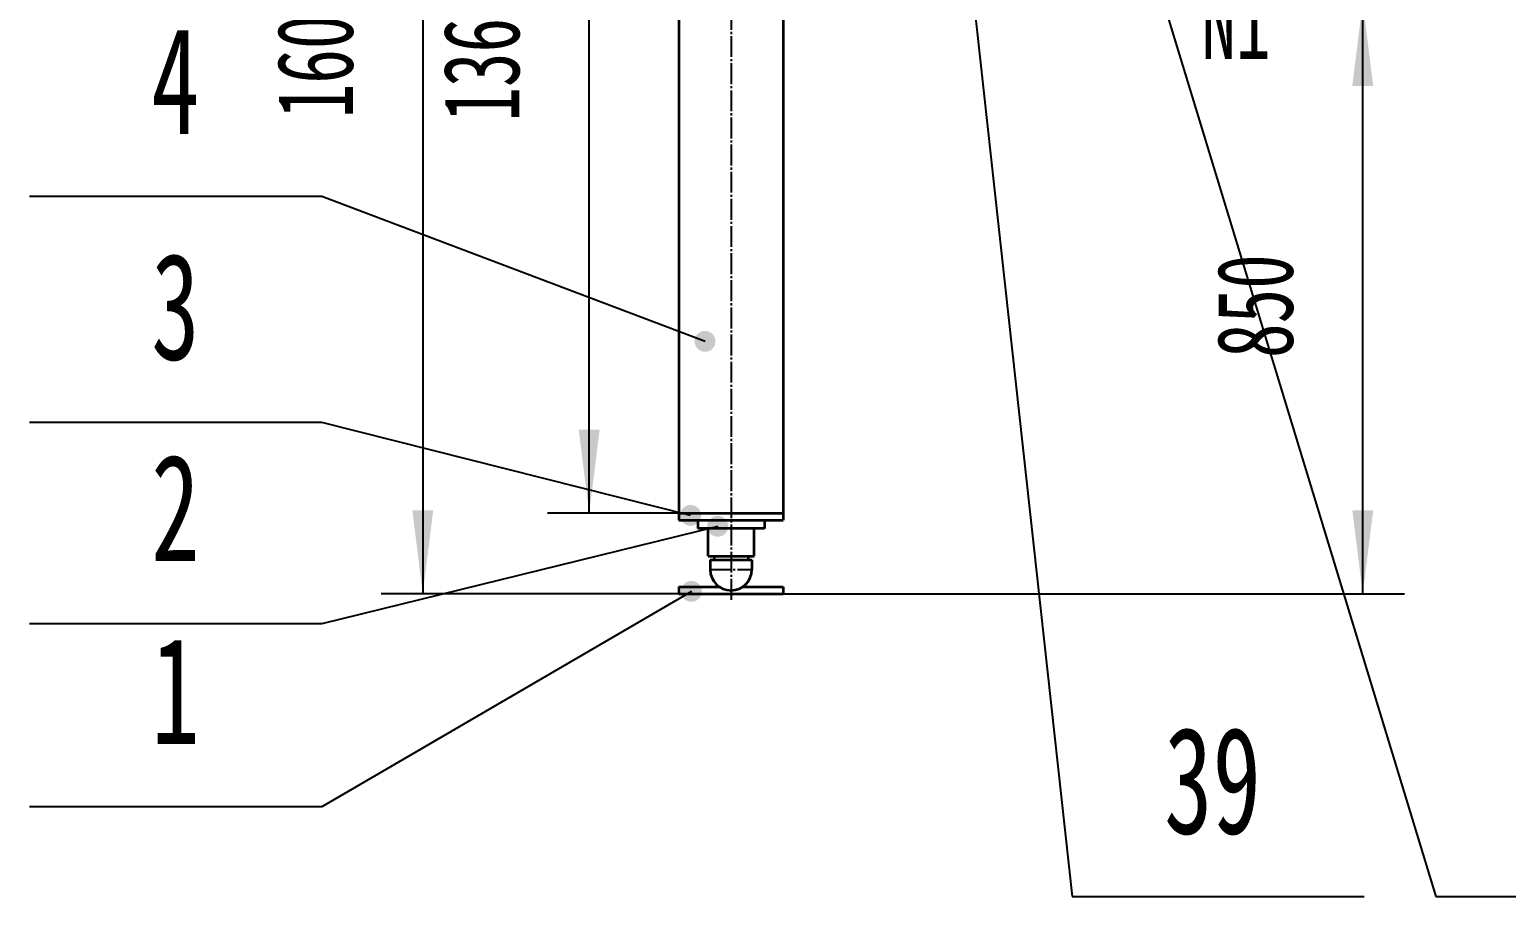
# Model space of a CAD drawing. Header units: millimetres. Extents: x -8910 to 8910, y -6300 to 6300.
# Drawn here: x -6694 to -4571, y -1839 to -594 of the extents above; entities that cross this region are included whole.
import ezdxf

# ---------------------------------------------------------------- set-up
doc = ezdxf.new("R2010")
doc.units = ezdxf.units.MM
doc.linetypes.add('EB_DASHDOT', pattern=[39, 30, -3, 3, -3])
for name, color, linetype, lineweight in [('CAXA0', 7, 'Continuous', 35), ('CAXA1', 1, 'EB_DASHDOT', 25), ('CAXA4', 4, 'Continuous', 18)]:
    doc.layers.add(name, color=color, linetype=linetype, lineweight=lineweight)
doc.styles.add('UserTxtStyle4', font='SIMFANG.TTF', dxfattribs={"width": 0.667})
doc.styles.add('标准', font='SIMFANG.TTF', dxfattribs={"width": 0.667})
doc.dimstyles.new('标准', dxfattribs={"dimscale": 30, "dimtxt": 2.6, "dimasz": 4, "dimexe": 2, "dimexo": 0, "dimtad": 1, "dimdec": 1, "dimzin": 9, "dimdsep": 46, "dimtxsty": '标准', "dimcen": 0, "dimdle": 6, "dimaunit": 1, "dimazin": 2, "dimtfac": 1, "dimtdec": 3, "dimtmove": 0, "dimatfit": 3, "dimfxl": 0, "dimtolj": 1, "dimtzin": 0, "dimarcsym": 0})

# ---------------------------------------------------------------- blocks, each defined once
blk = doc.blocks.new('*CAXBLOCK2119')
at = {"layer": 'CAXA4', "linetype": 'Continuous', "lineweight": 25}
for points in [[(-4777.7, -554.6), (-4762.7, -674.6), (-4792.7, -674.6)], [(-4777.7, -1404.6), (-4762.7, -1284.6), (-4792.7, -1284.6)]]:
    blk.add_hatch(color=0, dxfattribs=at).paths.add_polyline_path(points, flags=0)
at = {"layer": 'CAXA4', "color": 0, "linetype": 'Continuous', "lineweight": 25}
for p, q in [((-4870.3, -554.6), (-4717.7, -554.6)), ((-4777.7, -1404.6), (-4777.7, -554.6)), ((-5610.6, -1404.6), (-4717.7, -1404.6))]:
    blk.add_line(p, q, dxfattribs=at)
at = {"layer": 'CAXA4', "color": 0, "linetype": 'Continuous', "lineweight": 25, "insert": (-4987.7, -1065.6), "char_height": 109.5, "attachment_point": 1, "rotation": 90, "style": '标准'}
blk.add_mtext('\\fFangSong_GB2312|b0|i0|p34;850', dxfattribs=at)
blk = doc.blocks.new('CAXBLOCK58', base_point=(-6694, -1710.6))
at = {"layer": 'CAXA4', "linetype": 'Continuous', "lineweight": 25}
blk.add_hatch(color=0, dxfattribs=at).paths.add_polyline_path([(-5727.6, -1401), (-5727.7, -1399.8), (-5727.8, -1398.6), (-5728.1, -1397.5), (-5728.4, -1396.4), (-5728.8, -1395.2), (-5729.3, -1394.2), (-5729.8, -1393.2), (-5730.5, -1392.2), (-5731.2, -1391.2), (-5732, -1390.4), (-5732.9, -1389.6), (-5733.8, -1388.9), (-5734.8, -1388.2), (-5735.8, -1387.6), (-5736.9, -1387.1), (-5738, -1386.7), (-5739.1, -1386.4), (-5740.3, -1386.2), (-5741.5, -1386), (-5742.6, -1386), (-5743.8, -1386), (-5745, -1386.2), (-5746.1, -1386.4), (-5747.3, -1386.7), (-5748.4, -1387.1), (-5749.4, -1387.6), (-5750.5, -1388.2), (-5751.5, -1388.9), (-5752.4, -1389.6), (-5753.2, -1390.4), (-5754, -1391.2), (-5754.8, -1392.2), (-5755.4, -1393.2), (-5756, -1394.2), (-5756.5, -1395.2), (-5756.9, -1396.4), (-5757.2, -1397.5), (-5757.5, -1398.6), (-5757.6, -1399.8), (-5757.6, -1401), (-5757.6, -1402.2), (-5757.5, -1403.3), (-5757.2, -1404.5), (-5756.9, -1405.6), (-5756.5, -1406.7), (-5756, -1407.8), (-5755.4, -1408.8), (-5754.8, -1409.8), (-5754, -1410.7), (-5753.2, -1411.6), (-5752.4, -1412.4), (-5751.5, -1413.1), (-5750.5, -1413.8), (-5749.4, -1414.4), (-5748.4, -1414.8), (-5747.3, -1415.3), (-5746.1, -1415.6), (-5745, -1415.8), (-5743.8, -1415.9), (-5742.6, -1416), (-5741.5, -1415.9), (-5740.3, -1415.8), (-5739.1, -1415.6), (-5738, -1415.3), (-5736.9, -1414.8), (-5735.8, -1414.4), (-5734.8, -1413.8), (-5733.8, -1413.1), (-5732.9, -1412.4), (-5732, -1411.6), (-5731.2, -1410.7), (-5730.5, -1409.8), (-5729.8, -1408.8), (-5729.3, -1407.8), (-5728.8, -1406.7), (-5728.4, -1405.6), (-5728.1, -1404.5), (-5727.8, -1403.3), (-5727.7, -1402.2)], flags=0)
at = {"layer": 'CAXA4', "color": 0, "linetype": 'Continuous', "lineweight": 25}
for p, q in [((-5742.6, -1401), (-6274, -1710.6)), ((-6274, -1710.6), (-6694, -1710.6))]:
    blk.add_line(p, q, dxfattribs=at)
at = {"layer": 'CAXA4', "color": 0, "linetype": 'Continuous', "lineweight": 25, "insert": (-6519.1, -1467.1), "char_height": 153.3, "attachment_point": 1, "style": '标准'}
blk.add_mtext('\\fFangSong_GB2312|b0|i0|p34;1', dxfattribs=at)
blk = doc.blocks.new('CAXBLOCK57', base_point=(-5742.6, -1401))
at = {"layer": 'CAXA4', "color": 0, "linetype": 'ByBlock', "lineweight": -2}
blk.add_blockref('CAXBLOCK58', (-6694, -1710.6), dxfattribs=at)
blk = doc.blocks.new('CAXBLOCK60', base_point=(-6694, -1447.7))
at = {"layer": 'CAXA4', "linetype": 'Continuous', "lineweight": 25}
blk.add_hatch(color=0, dxfattribs=at).paths.add_polyline_path([(-5689.8, -1307.6), (-5689.8, -1306.4), (-5690, -1305.2), (-5690.2, -1304.1), (-5690.5, -1302.9), (-5690.9, -1301.8), (-5691.4, -1300.8), (-5692, -1299.7), (-5692.7, -1298.7), (-5693.4, -1297.8), (-5694.2, -1297), (-5695.1, -1296.2), (-5696, -1295.4), (-5697, -1294.8), (-5698, -1294.2), (-5699.1, -1293.7), (-5700.2, -1293.3), (-5701.3, -1293), (-5702.4, -1292.7), (-5703.6, -1292.6), (-5704.8, -1292.6), (-5706, -1292.6), (-5707.1, -1292.7), (-5708.3, -1293), (-5709.4, -1293.3), (-5710.5, -1293.7), (-5711.6, -1294.2), (-5712.6, -1294.8), (-5713.6, -1295.4), (-5714.5, -1296.2), (-5715.4, -1297), (-5716.2, -1297.8), (-5716.9, -1298.7), (-5717.6, -1299.7), (-5718.2, -1300.8), (-5718.7, -1301.8), (-5719.1, -1302.9), (-5719.4, -1304.1), (-5719.6, -1305.2), (-5719.8, -1306.4), (-5719.8, -1307.6), (-5719.8, -1308.7), (-5719.6, -1309.9), (-5719.4, -1311.1), (-5719.1, -1312.2), (-5718.7, -1313.3), (-5718.2, -1314.4), (-5717.6, -1315.4), (-5716.9, -1316.4), (-5716.2, -1317.3), (-5715.4, -1318.2), (-5714.5, -1319), (-5713.6, -1319.7), (-5712.6, -1320.4), (-5711.6, -1320.9), (-5710.5, -1321.4), (-5709.4, -1321.8), (-5708.3, -1322.1), (-5707.1, -1322.4), (-5706, -1322.5), (-5704.8, -1322.6), (-5703.6, -1322.5), (-5702.4, -1322.4), (-5701.3, -1322.1), (-5700.2, -1321.8), (-5699.1, -1321.4), (-5698, -1320.9), (-5697, -1320.4), (-5696, -1319.7), (-5695.1, -1319), (-5694.2, -1318.2), (-5693.4, -1317.3), (-5692.7, -1316.4), (-5692, -1315.4), (-5691.4, -1314.4), (-5690.9, -1313.3), (-5690.5, -1312.2), (-5690.2, -1311.1), (-5690, -1309.9), (-5689.8, -1308.7)], flags=0)
at = {"layer": 'CAXA4', "color": 0, "linetype": 'Continuous', "lineweight": 25}
for p, q in [((-5704.8, -1307.6), (-6274, -1447.7)), ((-6274, -1447.7), (-6694, -1447.7))]:
    blk.add_line(p, q, dxfattribs=at)
at = {"layer": 'CAXA4', "color": 0, "linetype": 'Continuous', "lineweight": 25, "insert": (-6519.1, -1204.2), "char_height": 153.3, "attachment_point": 1, "style": '标准'}
blk.add_mtext('\\fFangSong_GB2312|b0|i0|p34;2', dxfattribs=at)
blk = doc.blocks.new('CAXBLOCK59', base_point=(-5704.8, -1307.6))
at = {"layer": 'CAXA4', "color": 0, "linetype": 'ByBlock', "lineweight": -2}
blk.add_blockref('CAXBLOCK60', (-6694, -1447.7), dxfattribs=at)
blk = doc.blocks.new('CAXBLOCK62', base_point=(-6694, -1158.3))
at = {"layer": 'CAXA4', "linetype": 'Continuous', "lineweight": 25}
blk.add_hatch(color=0, dxfattribs=at).paths.add_polyline_path([(-5728.9, -1291.8), (-5728.9, -1290.7), (-5729.1, -1289.5), (-5729.3, -1288.3), (-5729.6, -1287.2), (-5730, -1286.1), (-5730.5, -1285), (-5731.1, -1284), (-5731.7, -1283), (-5732.5, -1282.1), (-5733.3, -1281.2), (-5734.1, -1280.4), (-5735.1, -1279.7), (-5736, -1279), (-5737.1, -1278.5), (-5738.1, -1278), (-5739.2, -1277.6), (-5740.4, -1277.2), (-5741.5, -1277), (-5742.7, -1276.9), (-5743.9, -1276.8), (-5745.1, -1276.9), (-5746.2, -1277), (-5747.4, -1277.2), (-5748.5, -1277.6), (-5749.6, -1278), (-5750.7, -1278.5), (-5751.7, -1279), (-5752.7, -1279.7), (-5753.6, -1280.4), (-5754.5, -1281.2), (-5755.3, -1282.1), (-5756, -1283), (-5756.7, -1284), (-5757.2, -1285), (-5757.7, -1286.1), (-5758.1, -1287.2), (-5758.5, -1288.3), (-5758.7, -1289.5), (-5758.8, -1290.7), (-5758.9, -1291.8), (-5758.8, -1293), (-5758.7, -1294.2), (-5758.5, -1295.3), (-5758.1, -1296.5), (-5757.7, -1297.6), (-5757.2, -1298.6), (-5756.7, -1299.7), (-5756, -1300.6), (-5755.3, -1301.6), (-5754.5, -1302.4), (-5753.6, -1303.2), (-5752.7, -1304), (-5751.7, -1304.6), (-5750.7, -1305.2), (-5749.6, -1305.7), (-5748.5, -1306.1), (-5747.4, -1306.4), (-5746.2, -1306.6), (-5745.1, -1306.8), (-5743.9, -1306.8), (-5742.7, -1306.8), (-5741.5, -1306.6), (-5740.4, -1306.4), (-5739.2, -1306.1), (-5738.1, -1305.7), (-5737.1, -1305.2), (-5736, -1304.6), (-5735.1, -1304), (-5734.1, -1303.2), (-5733.3, -1302.4), (-5732.5, -1301.6), (-5731.7, -1300.6), (-5731.1, -1299.7), (-5730.5, -1298.6), (-5730, -1297.6), (-5729.6, -1296.5), (-5729.3, -1295.3), (-5729.1, -1294.2), (-5728.9, -1293)], flags=0)
at = {"layer": 'CAXA4', "color": 0, "linetype": 'Continuous', "lineweight": 25}
for p, q in [((-6274, -1158.3), (-6694, -1158.3)), ((-5743.9, -1291.8), (-6274, -1158.3))]:
    blk.add_line(p, q, dxfattribs=at)
at = {"layer": 'CAXA4', "color": 0, "linetype": 'Continuous', "lineweight": 25, "insert": (-6519.1, -914.8), "char_height": 153.3, "attachment_point": 1, "style": '标准'}
blk.add_mtext('\\fFangSong_GB2312|b0|i0|p34;3', dxfattribs=at)
blk = doc.blocks.new('CAXBLOCK61', base_point=(-5743.9, -1291.8))
at = {"layer": 'CAXA4', "color": 0, "linetype": 'ByBlock', "lineweight": -2}
blk.add_blockref('CAXBLOCK62', (-6694, -1158.3), dxfattribs=at)
blk = doc.blocks.new('CAXBLOCK64', base_point=(-6694, -833.7))
at = {"layer": 'CAXA4', "linetype": 'Continuous', "lineweight": 25}
blk.add_hatch(color=0, dxfattribs=at).paths.add_polyline_path([(-5708.1, -1041.7), (-5708.1, -1040.5), (-5708.3, -1039.3), (-5708.5, -1038.2), (-5708.8, -1037), (-5709.2, -1035.9), (-5709.7, -1034.9), (-5710.3, -1033.8), (-5711, -1032.9), (-5711.7, -1031.9), (-5712.5, -1031.1), (-5713.3, -1030.3), (-5714.3, -1029.5), (-5715.3, -1028.9), (-5716.3, -1028.3), (-5717.3, -1027.8), (-5718.5, -1027.4), (-5719.6, -1027.1), (-5720.7, -1026.9), (-5721.9, -1026.7), (-5723.1, -1026.7), (-5724.3, -1026.7), (-5725.4, -1026.9), (-5726.6, -1027.1), (-5727.7, -1027.4), (-5728.8, -1027.8), (-5729.9, -1028.3), (-5730.9, -1028.9), (-5731.9, -1029.5), (-5732.8, -1030.3), (-5733.7, -1031.1), (-5734.5, -1031.9), (-5735.2, -1032.9), (-5735.9, -1033.8), (-5736.5, -1034.9), (-5736.9, -1035.9), (-5737.4, -1037), (-5737.7, -1038.2), (-5737.9, -1039.3), (-5738, -1040.5), (-5738.1, -1041.7), (-5738, -1042.9), (-5737.9, -1044), (-5737.7, -1045.2), (-5737.4, -1046.3), (-5736.9, -1047.4), (-5736.5, -1048.5), (-5735.9, -1049.5), (-5735.2, -1050.5), (-5734.5, -1051.4), (-5733.7, -1052.3), (-5732.8, -1053.1), (-5731.9, -1053.8), (-5730.9, -1054.5), (-5729.9, -1055), (-5728.8, -1055.5), (-5727.7, -1055.9), (-5726.6, -1056.3), (-5725.4, -1056.5), (-5724.3, -1056.6), (-5723.1, -1056.7), (-5721.9, -1056.6), (-5720.7, -1056.5), (-5719.6, -1056.3), (-5718.5, -1055.9), (-5717.3, -1055.5), (-5716.3, -1055), (-5715.3, -1054.5), (-5714.3, -1053.8), (-5713.3, -1053.1), (-5712.5, -1052.3), (-5711.7, -1051.4), (-5711, -1050.5), (-5710.3, -1049.5), (-5709.7, -1048.5), (-5709.2, -1047.4), (-5708.8, -1046.3), (-5708.5, -1045.2), (-5708.3, -1044), (-5708.1, -1042.9)], flags=0)
at = {"layer": 'CAXA4', "color": 0, "linetype": 'Continuous', "lineweight": 25}
for p, q in [((-6274, -833.7), (-6694, -833.7)), ((-5723.1, -1041.7), (-6274, -833.7))]:
    blk.add_line(p, q, dxfattribs=at)
at = {"layer": 'CAXA4', "color": 0, "linetype": 'Continuous', "lineweight": 25, "insert": (-6519.1, -590.2), "char_height": 153.3, "attachment_point": 1, "style": '标准'}
blk.add_mtext('\\fFangSong_GB2312|b0|i0|p34;4', dxfattribs=at)
blk = doc.blocks.new('CAXBLOCK63', base_point=(-5723.1, -1041.7))
at = {"layer": 'CAXA4', "color": 0, "linetype": 'ByBlock', "lineweight": -2}
blk.add_blockref('CAXBLOCK64', (-6694, -833.7), dxfattribs=at)
blk = doc.blocks.new('CAXBLOCK108', base_point=(-4775.5, -1839.5))
at = {"layer": 'CAXA4', "linetype": 'Continuous', "lineweight": 25}
blk.add_hatch(color=0, dxfattribs=at).paths.add_polyline_path([(-5362.1, -184.8), (-5362.1, -183.6), (-5362.3, -182.5), (-5362.5, -181.3), (-5362.8, -180.2), (-5363.2, -179.1), (-5363.7, -178), (-5364.3, -177), (-5365, -176), (-5365.7, -175.1), (-5366.5, -174.2), (-5367.4, -173.4), (-5368.3, -172.7), (-5369.3, -172), (-5370.3, -171.4), (-5371.4, -170.9), (-5372.5, -170.5), (-5373.6, -170.2), (-5374.7, -170), (-5375.9, -169.9), (-5377.1, -169.8), (-5378.3, -169.9), (-5379.4, -170), (-5380.6, -170.2), (-5381.7, -170.5), (-5382.8, -170.9), (-5383.9, -171.4), (-5384.9, -172), (-5385.9, -172.7), (-5386.8, -173.4), (-5387.7, -174.2), (-5388.5, -175.1), (-5389.2, -176), (-5389.9, -177), (-5390.5, -178), (-5390.9, -179.1), (-5391.4, -180.2), (-5391.7, -181.3), (-5391.9, -182.5), (-5392, -183.6), (-5392.1, -184.8), (-5392, -186), (-5391.9, -187.2), (-5391.7, -188.3), (-5391.4, -189.4), (-5390.9, -190.5), (-5390.5, -191.6), (-5389.9, -192.6), (-5389.2, -193.6), (-5388.5, -194.5), (-5387.7, -195.4), (-5386.8, -196.2), (-5385.9, -196.9), (-5384.9, -197.6), (-5383.9, -198.2), (-5382.8, -198.7), (-5381.7, -199.1), (-5380.6, -199.4), (-5379.4, -199.6), (-5378.3, -199.8), (-5377.1, -199.8), (-5375.9, -199.8), (-5374.7, -199.6), (-5373.6, -199.4), (-5372.5, -199.1), (-5371.4, -198.7), (-5370.3, -198.2), (-5369.3, -197.6), (-5368.3, -196.9), (-5367.4, -196.2), (-5366.5, -195.4), (-5365.7, -194.5), (-5365, -193.6), (-5364.3, -192.6), (-5363.7, -191.6), (-5363.2, -190.5), (-5362.8, -189.4), (-5362.5, -188.3), (-5362.3, -187.2), (-5362.1, -186)], flags=0)
at = {"layer": 'CAXA4', "color": 0, "linetype": 'Continuous', "lineweight": 25}
for p, q in [((-5377.1, -184.8), (-5195.5, -1839.5)), ((-5195.5, -1839.5), (-4775.5, -1839.5))]:
    blk.add_line(p, q, dxfattribs=at)
at = {"layer": 'CAXA4', "color": 0, "linetype": 'Continuous', "lineweight": 25, "insert": (-5063.2, -1596), "char_height": 153.3, "attachment_point": 1, "style": '标准'}
blk.add_mtext('\\fFangSong_GB2312|b0|i0|p34;39', dxfattribs=at)
blk = doc.blocks.new('CAXBLOCK107', base_point=(-5377.1, -184.8))
at = {"layer": 'CAXA4', "color": 0}
blk.add_blockref('CAXBLOCK108', (-4775.5, -1839.5), dxfattribs=at)
blk = doc.blocks.new('CAXBLOCK110', base_point=(-4252.6, -1839.5))
at = {"layer": 'CAXA4', "linetype": 'Continuous', "lineweight": 25}
blk.add_hatch(color=0, dxfattribs=at).paths.add_polyline_path([(-5155.6, -206), (-5155.6, -204.9), (-5155.8, -203.7), (-5156, -202.5), (-5156.3, -201.4), (-5156.7, -200.3), (-5157.2, -199.2), (-5157.8, -198.2), (-5158.5, -197.2), (-5159.2, -196.3), (-5160, -195.4), (-5160.9, -194.6), (-5161.8, -193.9), (-5162.8, -193.3), (-5163.8, -192.7), (-5164.9, -192.2), (-5166, -191.8), (-5167.1, -191.5), (-5168.3, -191.2), (-5169.4, -191.1), (-5170.6, -191), (-5171.8, -191.1), (-5172.9, -191.2), (-5174.1, -191.5), (-5175.2, -191.8), (-5176.3, -192.2), (-5177.4, -192.7), (-5178.4, -193.3), (-5179.4, -193.9), (-5180.3, -194.6), (-5181.2, -195.4), (-5182, -196.3), (-5182.7, -197.2), (-5183.4, -198.2), (-5184, -199.2), (-5184.5, -200.3), (-5184.9, -201.4), (-5185.2, -202.5), (-5185.4, -203.7), (-5185.6, -204.9), (-5185.6, -206), (-5185.6, -207.2), (-5185.4, -208.4), (-5185.2, -209.5), (-5184.9, -210.7), (-5184.5, -211.8), (-5184, -212.9), (-5183.4, -213.9), (-5182.7, -214.9), (-5182, -215.8), (-5181.2, -216.7), (-5180.3, -217.5), (-5179.4, -218.2), (-5178.4, -218.8), (-5177.4, -219.4), (-5176.3, -219.9), (-5175.2, -220.3), (-5174.1, -220.6), (-5172.9, -220.9), (-5171.8, -221), (-5170.6, -221), (-5169.4, -221), (-5168.3, -220.9), (-5167.1, -220.6), (-5166, -220.3), (-5164.9, -219.9), (-5163.8, -219.4), (-5162.8, -218.8), (-5161.8, -218.2), (-5160.9, -217.5), (-5160, -216.7), (-5159.2, -215.8), (-5158.5, -214.9), (-5157.8, -213.9), (-5157.2, -212.9), (-5156.7, -211.8), (-5156.3, -210.7), (-5156, -209.5), (-5155.8, -208.4), (-5155.6, -207.2)], flags=0)
at = {"layer": 'CAXA4', "color": 0, "linetype": 'Continuous', "lineweight": 25}
for p, q in [((-5170.6, -206), (-4672.6, -1839.5)), ((-4672.6, -1839.5), (-4252.6, -1839.5))]:
    blk.add_line(p, q, dxfattribs=at)
at = {"layer": 'CAXA4', "color": 0, "linetype": 'Continuous', "lineweight": 25, "insert": (-4540.3, -1596), "char_height": 153.3, "attachment_point": 1, "style": '标准'}
blk.add_mtext('\\fFangSong_GB2312|b0|i0|p34;38', dxfattribs=at)
blk = doc.blocks.new('CAXBLOCK109', base_point=(-5170.6, -206))
at = {"layer": 'CAXA4', "color": 0}
blk.add_blockref('CAXBLOCK110', (-4252.6, -1839.5), dxfattribs=at)
blk = doc.blocks.new('*CAXBLOCK135132')
at = {"layer": 'CAXA4', "linetype": 'Continuous', "lineweight": 25}
for points in [[(-5889.6, 69.8), (-5874.6, -50.2), (-5904.6, -50.2)], [(-5889.6, -1288.6), (-5874.6, -1168.6), (-5904.6, -1168.6)]]:
    blk.add_hatch(color=0, dxfattribs=at).paths.add_polyline_path(points, flags=0)
at = {"layer": 'CAXA4', "color": 0, "linetype": 'Continuous', "lineweight": 25}
for p, q in [((-5743.1, 69.8), (-5949.6, 69.8)), ((-5889.6, -1288.6), (-5889.6, 69.8)), ((-5760.6, -1288.6), (-5949.6, -1288.6))]:
    blk.add_line(p, q, dxfattribs=at)
at = {"layer": 'CAXA4', "color": 0, "linetype": 'Continuous', "lineweight": 25, "insert": (-6099.6, -725.9), "char_height": 109.5, "attachment_point": 1, "rotation": 90, "style": '标准'}
blk.add_mtext('\\fFangSong_GB2312|b0|i0|p34;1360', dxfattribs=at)
blk = doc.blocks.new('*CAXBLOCK136133')
at = {"layer": 'CAXA4', "linetype": 'Continuous', "lineweight": 25}
for points in [[(-6128.8, 195.4), (-6143.8, 75.4), (-6113.8, 75.4)], [(-6128.8, -1404.6), (-6143.8, -1284.6), (-6113.8, -1284.6)]]:
    blk.add_hatch(color=0, dxfattribs=at).paths.add_polyline_path(points, flags=0)
at = {"layer": 'CAXA4', "color": 0, "linetype": 'Continuous', "lineweight": 25}
for p, q in [((-5790.6, 195.4), (-6188.8, 195.4)), ((-6128.8, 195.4), (-6128.8, -1404.6)), ((-5760.6, -1404.6), (-6188.8, -1404.6))]:
    blk.add_line(p, q, dxfattribs=at)
at = {"layer": 'CAXA4', "color": 0, "linetype": 'Continuous', "lineweight": 25, "insert": (-6338.8, -721.1), "char_height": 109.5, "attachment_point": 1, "rotation": 90, "style": '标准'}
blk.add_mtext('\\fFangSong_GB2312|b0|i0|p34;1600', dxfattribs=at)

msp = doc.modelspace()

# ---------------------------------------------------------------- linework, layer by layer
at = {"layer": 'CAXA0'}
for p, q in [((-5760.64, 69.79), (-5760.64, -1298.58)), ((-5610.64, -50.2), (-5610.64, -1298.58)), ((-5760.64, -1288.58), (-5610.64, -1288.58)), ((-5760.64, -1298.58), (-5610.64, -1298.58)), ((-5733.64, -1298.58), (-5733.64, -1310.58)), ((-5637.64, -1310.58), (-5733.64, -1310.58)), ((-5718.64, -1350.58), (-5718.64, -1310.58)), ((-5652.64, -1350.58), (-5652.64, -1310.58)), ((-5637.64, -1298.58), (-5637.64, -1310.58)), ((-5718.64, -1350.58), (-5652.64, -1350.58)), ((-5715.64, -1355.58), (-5655.64, -1355.58)), ((-5715.64, -1355.58), (-5715.64, -1369.58)), ((-5710.14, -1350.58), (-5710.14, -1355.58)), ((-5661.14, -1350.58), (-5661.14, -1355.58)), ((-5655.64, -1355.58), (-5655.64, -1369.58)), ((-5760.64, -1394.58), (-5760.64, -1404.58)), ((-5760.64, -1394.58), (-5702.04, -1394.58)), ((-5669.24, -1394.58), (-5610.64, -1394.58)), ((-5610.64, -1394.58), (-5610.64, -1404.58)), ((-5760.64, -1404.58), (-5610.64, -1404.58))]:
    msp.add_line(p, q, dxfattribs=at)
msp.add_arc((-5685.64, -1369.58), 30, 180, 360, dxfattribs=at)
at = {"layer": 'CAXA1', "linetype": 'EB_DASHDOT', "lineweight": 25}
msp.add_line((-5685.64, 20.99), (-5685.64, -1414.42), dxfattribs=at)
at = {"layer": 'CAXA1'}
msp.add_line((-5715.64, -1369.58), (-5655.64, -1369.58), dxfattribs=at)

# ---------------------------------------------------------------- block references
at = {"layer": 'CAXA4'}
for name, p in [('CAXBLOCK107', (-5377.09, -184.81)), ('CAXBLOCK109', (-5170.6, -206.05)), ('CAXBLOCK63', (-5723.09, -1041.68)), ('CAXBLOCK61', (-5743.88, -1291.83)), ('CAXBLOCK59', (-5704.8, -1307.56)), ('CAXBLOCK57', (-5742.64, -1400.99))]:
    msp.add_blockref(name, p, dxfattribs=at)

# ---------------------------------------------------------------- texts
at = {"layer": 'CAXA4', "linetype": 'Continuous', "lineweight": 25, "insert": (-5009.6, -526.55), "char_height": 109.5, "attachment_point": 1, "style": 'UserTxtStyle4'}
msp.add_mtext('\\fFangSong_GB2312|b0|i0|p34;N1', dxfattribs=at)

# ---------------------------------------------------------------- dimensions: what is measured, and where the dimension line sits
at = {"layer": 'CAXA4'}
for base, p1, p2, text, picture, middle in [((-6128.78, -699.34), (-5790.64, 195.42), (-5760.64, -1404.58), '\\fFangSong_GB2312;1600', '*CAXBLOCK136133', (-6263.78, -604.58)), ((-5889.58, -693.05), (-5760.64, -1288.58), (-5743.14, 69.79), '\\fFangSong_GB2312;1360', '*CAXBLOCK135132', (-6024.58, -609.39)), ((-4777.74, -887.46), (-5610.64, -1404.58), (-4870.32, -554.58), '\\fFangSong_GB2312;850', '*CAXBLOCK2119', (-4912.74, -979.58))]:
    dim = msp.add_linear_dim(base=base, p1=p1, p2=p2, angle=90, text=text, dimstyle='标准', dxfattribs=at)
    dim.commit()
    dim.dimension.update_dxf_attribs({"geometry": picture, "text_midpoint": middle})

doc.saveas('drawing.dxf')
